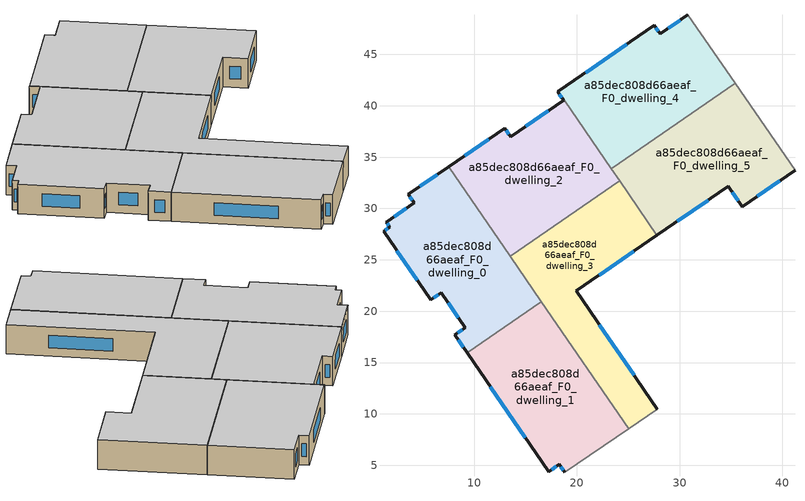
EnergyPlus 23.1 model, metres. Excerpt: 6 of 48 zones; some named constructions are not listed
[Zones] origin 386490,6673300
a85dec808d66aeaf_F0_dwelling_0
 floor ground (EU_floor_Construction): 7.52,34.07 16.54,20.94 9.31,15.97 8.1,17.73 9.14,18.39 6.79,21.81 5.76,21.1 1.18,27.77 1.78,28.19 1.44,28.68 4.16,30.55 3.59,31.37 z0
 wall outside (EU_wall_Construction): 7.52,34.07 3.59,31.37 4.16,30.55 1.44,28.68 1.78,28.19 1.18,27.77 5.76,21.1 6.79,21.81 9.14,18.39 8.1,17.73 9.31,15.97 z0:3
 wall to a85dec808d66aeaf_F0_dwelling_1 (EU_wall_Construction): 9.31,15.97 16.54,20.94 z0:3
 wall to a85dec808d66aeaf_F0_dwelling_2 (EU_wall_Construction): 13.5,25.36 7.52,34.07 z0:3
 wall to a85dec808d66aeaf_F0_dwelling_3 (EU_wall_Construction): 16.54,20.94 13.5,25.36 z0:3
 window (EU_Window_Construction): 6.06,21.3 6.5,21.6 / 2.49,25.87 4.45,23.01 / 1.61,28.07 1.35,27.89 / 1.54,28.54 1.68,28.33 / 3.38,30.02 2.22,29.22 / 3.76,31.14 4,30.79 / 6.39,33.3 4.71,32.14 / 8.45,17.23 8.96,16.48 / 8.85,18.2 8.4,17.92 / 7.46,20.83 8.47,19.36 z0.86:2.14
 ceiling to a85dec808d66aeaf_F1_dwelling_0 (EU_floor_Construction): 16.54,20.94 7.51,34.07 3.59,31.37 4.16,30.55 1.44,28.68 1.78,28.19 1.18,27.77 5.76,21.1 6.79,21.81 9.14,18.39 8.1,17.73 9.31,15.97 z3
a85dec808d66aeaf_F0_dwelling_1
 floor ground (EU_floor_Construction): 16.54,20.94 25.04,8.56 18.81,4.32 18.3,5.09 17.27,4.38 9.31,15.97 z0
 wall outside (EU_wall_Construction): 9.31,15.97 17.27,4.38 18.3,5.09 18.81,4.32 z0:3
 wall adiabatic (EU_wall_Construction): 18.81,4.32 25.04,8.56 z0:3
 wall to a85dec808d66aeaf_F0_dwelling_3 (EU_wall_Construction): 25.04,8.56 16.54,20.94 z0:3
 window (EU_Window_Construction): 18.45,4.87 18.66,4.54 / 17.57,4.58 18.01,4.89 / 11.58,12.66 15,7.69 z0.86:2.14
 ceiling to a85dec808d66aeaf_F1_dwelling_1 (EU_floor_Construction): 25.04,8.56 16.54,20.94 9.31,15.97 17.27,4.38 18.3,5.09 18.81,4.32 z3
a85dec808d66aeaf_F0_dwelling_2
 floor ground (EU_floor_Construction): 18.71,40.54 18.14,41.37 18.17,41.39 24.15,32.68 13.5,25.36 7.52,34.07 12.99,37.83 13.55,37 z0
 wall outside (EU_wall_Construction): 18.17,41.39 18.14,41.37 18.71,40.54 13.55,37 12.99,37.83 7.52,34.07 z0:3
 wall to a85dec808d66aeaf_F0_dwelling_3 (EU_wall_Construction): 13.5,25.36 24.15,32.68 z0:3
 wall to a85dec808d66aeaf_F0_dwelling_4 (EU_wall_Construction): 23.34,33.87 18.17,41.39 z0:3
 wall to a85dec808d66aeaf_F0_dwelling_5 (EU_wall_Construction): 24.15,32.68 23.34,33.87 z0:3
 window (EU_Window_Construction): 17.23,39.53 15.03,38.01 / 18.3,41.13 18.54,40.78 / 11.42,36.75 9.08,35.14 / 13.39,37.24 13.15,37.59 z0.86:2.14
 ceiling to a85dec808d66aeaf_F1_dwelling_2 (EU_floor_Construction): 24.15,32.68 18.17,41.39 18.14,41.37 18.7,40.54 13.55,37 12.99,37.83 7.51,34.07 13.5,25.36 z3
a85dec808d66aeaf_F0_dwelling_3
 floor ground (EU_floor_Construction): 24.15,32.68 27.8,27.38 19.92,21.97 27.83,10.46 25.04,8.56 13.5,25.36 z0
 wall outside (EU_wall_Construction): 27.83,10.46 19.92,21.97 27.8,27.38 z0:3
 wall adiabatic (EU_wall_Construction): 25.04,8.56 27.83,10.46 z0:3
 wall to a85dec808d66aeaf_F0_dwelling_5 (EU_wall_Construction): 27.8,27.38 24.15,32.68 z0:3
 window (EU_Window_Construction): 22.17,23.52 25.55,25.83 / 25.57,13.75 22.18,18.68 z0.86:2.14
 ceiling to a85dec808d66aeaf_F1_dwelling_3 (EU_floor_Construction): 27.83,10.46 19.92,21.97 27.8,27.38 24.15,32.68 13.5,25.36 25.04,8.56 z3
a85dec808d66aeaf_F0_dwelling_4
 floor ground (EU_floor_Construction): 30.82,48.86 35.41,42.17 23.34,33.87 18.17,41.39 27.53,47.82 28.1,46.99 z0
 wall outside (EU_wall_Construction): 30.82,48.86 28.1,46.99 27.53,47.82 18.17,41.39 z0:3
 wall adiabatic (EU_wall_Construction): 35.41,42.17 30.82,48.86 z0:3
 wall to a85dec808d66aeaf_F0_dwelling_5 (EU_wall_Construction): 23.34,33.87 35.41,42.17 z0:3
 window (EU_Window_Construction): 30.04,48.33 28.88,47.53 / 24.86,45.98 20.85,43.23 / 27.94,47.23 27.69,47.58 z0.86:2.14
 ceiling to a85dec808d66aeaf_F1_dwelling_4 (EU_floor_Construction): 35.41,42.17 30.82,48.86 28.1,46.99 27.53,47.82 18.17,41.39 23.34,33.87 z3
a85dec808d66aeaf_F0_dwelling_5
 floor ground (EU_floor_Construction): 35.41,42.17 41.23,33.7 36.12,30.18 34.76,32.16 27.8,27.38 23.34,33.87 z0
 wall outside (EU_wall_Construction): 27.8,27.38 34.76,32.16 36.12,30.18 41.23,33.7 z0:3
 wall adiabatic (EU_wall_Construction): 41.23,33.7 35.41,42.17 z0:3
 window (EU_Window_Construction): 37.58,31.19 39.77,32.69 / 35.15,31.6 35.73,30.75 / 29.79,28.75 32.77,30.79 z0.86:2.14
 ceiling to a85dec808d66aeaf_F1_dwelling_5 (EU_floor_Construction): 36.12,30.18 41.23,33.7 35.41,42.17 23.34,33.87 27.8,27.38 34.76,32.16 z3
[SCHEDULE:FILE] Column Number=1; Rows to Skip at Top=0; Number of Hours of Data=8760; Column Separator=Comma; Interpolate to Timestep=No; Minutes per Item=60; Adjust Schedule for Daylight Savings=Yes
Name | File
EU_Step8_GainSchedule_a85dec808d66aeaf_F3_dwelling_1_f000 | ../../schedules/a85dec808d66aeaf/a85dec808d66aeaf_F3_dwelling_1_f000_gain.csv
EU_Step8_GainSchedule_a85dec808d66aeaf_F3_dwelling_2_f000 | ../../schedules/a85dec808d66aeaf/a85dec808d66aeaf_F3_dwelling_2_f000_gain.csv
EU_Step8_GainSchedule_a85dec808d66aeaf_F3_dwelling_3_f000 | ../../schedules/a85dec808d66aeaf/a85dec808d66aeaf_F3_dwelling_3_f000_gain.csv
EU_Step8_GainSchedule_a85dec808d66aeaf_F3_dwelling_4_f000 | ../../schedules/a85dec808d66aeaf/a85dec808d66aeaf_F3_dwelling_4_f000_gain.csv
EU_Step8_GainSchedule_a85dec808d66aeaf_F3_dwelling_5_f000 | ../../schedules/a85dec808d66aeaf/a85dec808d66aeaf_F3_dwelling_5_f000_gain.csv
EU_Step8_GainSchedule_a85dec808d66aeaf_F4_dwelling_0_f000 | ../../schedules/a85dec808d66aeaf/a85dec808d66aeaf_F4_dwelling_0_f000_gain.csv
EU_Step8_GainSchedule_a85dec808d66aeaf_F4_dwelling_1_f000 | ../../schedules/a85dec808d66aeaf/a85dec808d66aeaf_F4_dwelling_1_f000_gain.csv
EU_Step8_GainSchedule_a85dec808d66aeaf_F4_dwelling_2_f000 | ../../schedules/a85dec808d66aeaf/a85dec808d66aeaf_F4_dwelling_2_f000_gain.csv
EU_Step8_GainSchedule_a85dec808d66aeaf_F4_dwelling_3_f000 | ../../schedules/a85dec808d66aeaf/a85dec808d66aeaf_F4_dwelling_3_f000_gain.csv
EU_Step8_GainSchedule_a85dec808d66aeaf_F4_dwelling_4_f000 | ../../schedules/a85dec808d66aeaf/a85dec808d66aeaf_F4_dwelling_4_f000_gain.csv
EU_Step8_GainSchedule_a85dec808d66aeaf_F4_dwelling_5_f000 | ../../schedules/a85dec808d66aeaf/a85dec808d66aeaf_F4_dwelling_5_f000_gain.csv
